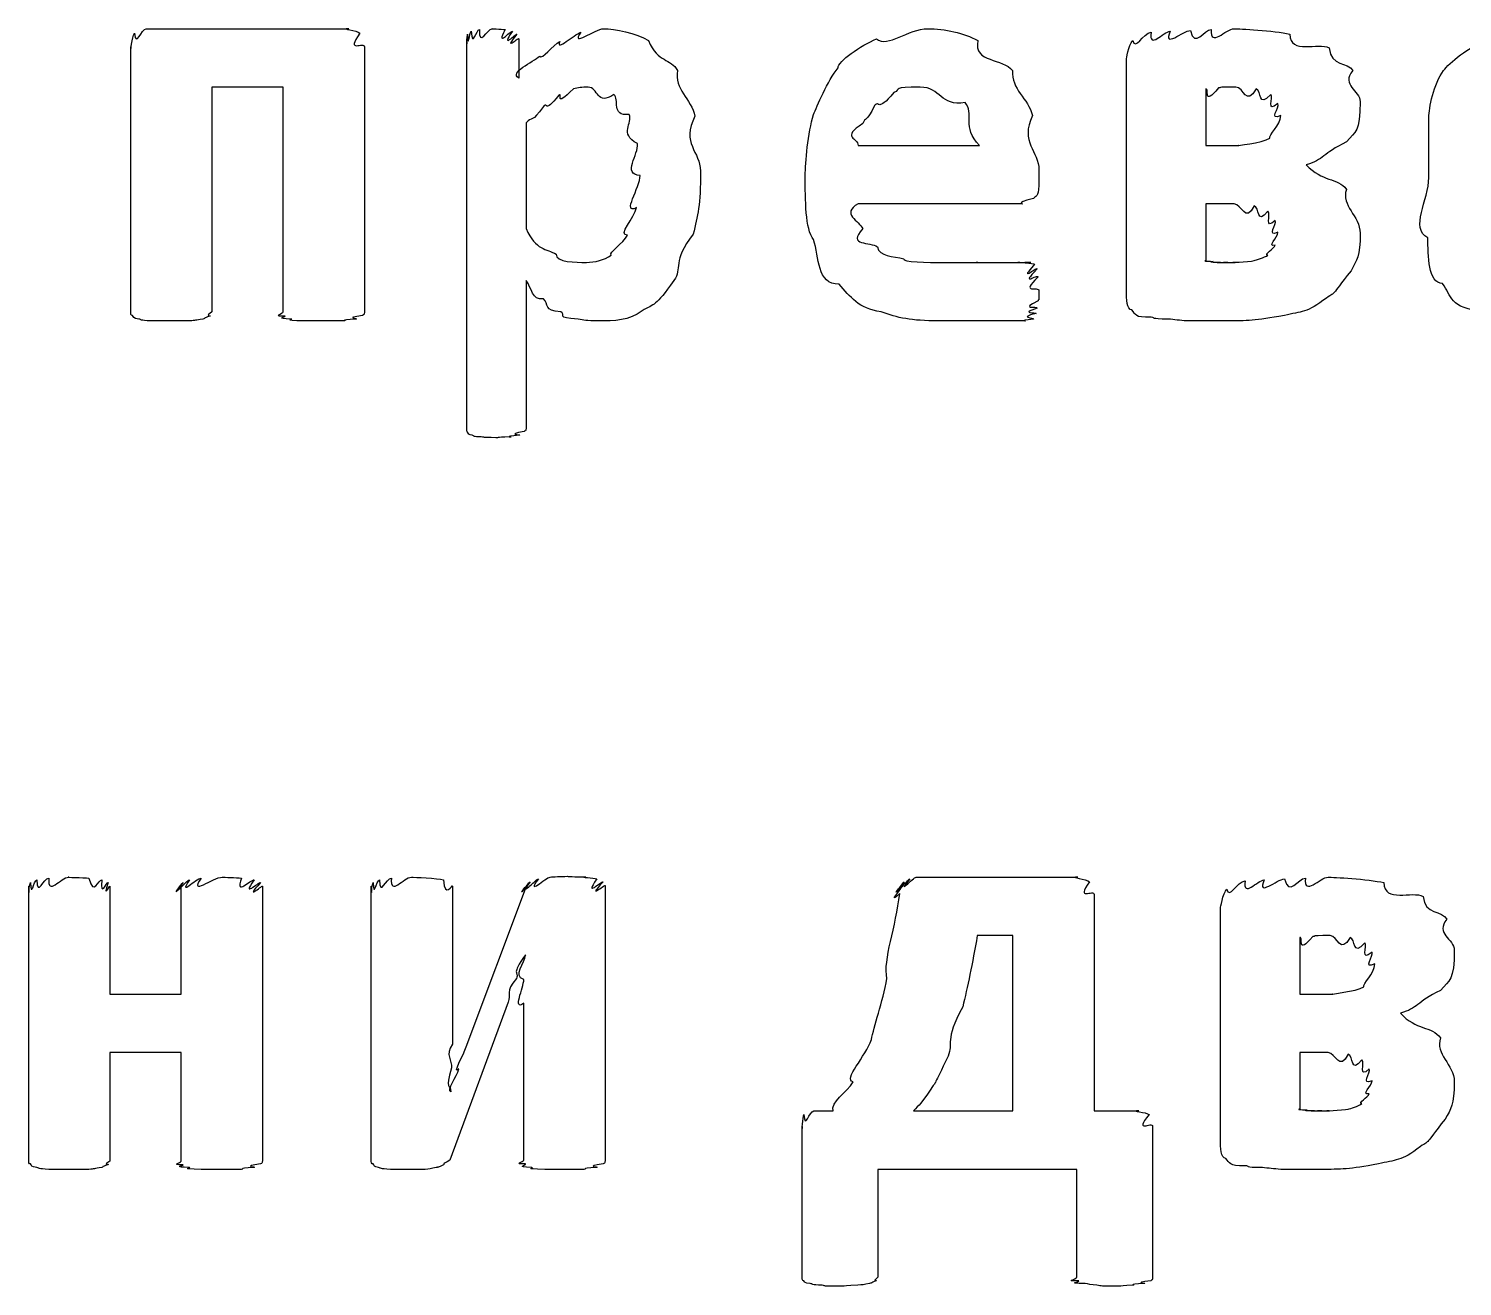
# Model space of a CAD drawing. Header units: millimetres. Extents: x 25 to 190, y 204 to 253.
# Drawn here: x 37.23 to 45.89, y 218.91 to 226.5 of the extents above; entities that cross this region are included whole.
import ezdxf

# ---------------------------------------------------------------- set-up
doc = ezdxf.new("R2010")
doc.units = ezdxf.units.MM
doc.layers.get('0').update_dxf_attribs({"linetype": 'CONTINUOUS'})

msp = doc.modelspace()

# ---------------------------------------------------------------- linework, layer by layer
at = {"color": 0}
for p, q in [((37.943, 226.504), (39.1664, 226.504)), ((39.8776, 224.095), (39.8776, 226.443)), ((40.192, 226.443), (40.192, 226.206)), ((37.8492, 224.795), (37.8492, 226.394)), ((39.2603, 226.394), (39.2603, 224.795)), ((43.8602, 224.922), (43.8602, 226.322)), ((38.7696, 226.151), (38.3399, 226.151)), ((38.3399, 226.151), (38.3399, 224.795)), ((38.7696, 224.795), (38.7696, 226.151)), ((44.3399, 226.14), (44.3399, 225.799)), ((44.7918, 225.98), (44.7918, 225.98)), ((40.2361, 225.936), (40.2361, 225.297)), ((42.2409, 225.799), (42.974, 225.799)), ((44.3399, 225.799), (44.5382, 225.799)), ((41.2888, 225.644), (41.2888, 225.644)), ((43.3324, 225.65), (43.3324, 225.589)), ((40.925, 225.617), (40.925, 225.617)), ((43.2276, 225.446), (42.2409, 225.446)), ((44.5107, 225.446), (44.3399, 225.446)), ((44.3399, 225.446), (44.3399, 225.104)), ((44.7753, 225.275), (44.7753, 225.275)), ((45.2713, 225.269), (45.2713, 225.269)), ((40.2361, 224.983), (40.2361, 224.095)), ((37.2332, 219.673), (37.2332, 221.327)), ((37.7239, 221.327), (37.7239, 220.676)), ((38.1536, 220.676), (38.1536, 221.327)), ((38.6443, 221.327), (38.6443, 219.673)), ((39.3016, 219.673), (39.3016, 221.327)), ((39.7923, 221.327), (39.7923, 220.373)), ((39.8748, 220.357), (40.2389, 221.327)), ((40.7127, 221.332), (40.7127, 219.673)), ((42.5909, 221.382), (43.5666, 221.382)), ((43.6658, 221.277), (43.6658, 219.971)), ((44.4281, 219.8), (44.4281, 221.2)), ((43.1754, 221.029), (42.9602, 221.029)), ((43.1754, 219.971), (43.1754, 221.029)), ((44.9076, 221.018), (44.9076, 220.676)), ((45.3595, 220.858), (45.3595, 220.858)), ((37.7239, 220.676), (38.1536, 220.676)), ((40.1285, 220.627), (39.7757, 219.673)), ((40.2223, 219.673), (40.2223, 220.621)), ((44.9076, 220.676), (45.1058, 220.676)), ((38.1536, 220.323), (37.7239, 220.323)), ((37.7239, 220.323), (37.7239, 219.668)), ((38.1536, 219.668), (38.1536, 220.323)), ((45.0783, 220.323), (44.9076, 220.323)), ((44.9076, 220.323), (44.9076, 219.982)), ((45.3429, 220.153), (45.3429, 220.153)), ((45.8392, 220.147), (45.8392, 220.147)), ((41.9735, 219.971), (42.0896, 219.971)), ((42.5746, 219.971), (43.1754, 219.971)), ((43.6658, 219.971), (43.936, 219.971)), ((41.9019, 218.973), (41.9019, 219.877)), ((44.0186, 219.877), (44.0186, 218.973)), ((43.561, 219.618), (42.3594, 219.618)), ((42.3594, 219.618), (42.3594, 218.967)), ((43.561, 218.967), (43.561, 219.618))]:
    msp.add_line(p, q, dxfattribs=at)
for points in [[(37.8714, 226.476), (37.8823, 226.386), (37.9127, 226.504), (37.943, 226.504)], [(39.1664, 226.504), (39.1086, 226.504), (39.2176, 226.494), (39.2328, 226.476)], [(39.9052, 226.488), (39.9108, 226.383), (39.9355, 226.499), (39.9549, 226.499)], [(39.9549, 226.499), (39.9507, 226.386), (40.0018, 226.504), (40.0322, 226.504)], [(40.0322, 226.504), (40.0128, 226.504), (40.09, 226.501), (40.1091, 226.499)], [(40.1091, 226.499), (40.0498, 226.383), (40.1422, 226.494), (40.1532, 226.488)], [(40.5666, 226.482), (40.4978, 226.386), (40.6562, 226.504), (40.7046, 226.504)], [(40.7046, 226.504), (40.7705, 226.504), (40.9004, 226.479), (40.9744, 226.432)], [(42.3513, 226.443), (42.4173, 226.386), (42.5457, 226.504), (42.66, 226.504)], [(42.66, 226.504), (42.7662, 226.504), (42.8777, 226.479), (42.963, 226.432)], [(44.2461, 226.493), (44.275, 226.383), (44.3286, 226.499), (44.3727, 226.499)], [(44.3727, 226.499), (44.3632, 226.386), (44.4623, 226.504), (44.5107, 226.504)], [(44.5107, 226.504), (44.5396, 226.504), (44.7506, 226.493), (44.8469, 226.471)], [(37.8492, 226.394), (37.8492, 226.35), (37.8562, 226.457), (37.8714, 226.476)], [(39.2328, 226.476), (39.1418, 226.35), (39.2603, 226.43), (39.2603, 226.394)], [(39.8776, 226.443), (39.8776, 226.361), (39.8791, 226.467), (39.8833, 226.471)], [(39.8833, 226.471), (39.8847, 226.372), (39.8942, 226.483), (39.9052, 226.488)], [(40.1532, 226.488), (40.0763, 226.372), (40.1768, 226.478), (40.1807, 226.471)], [(40.1807, 226.471), (40.0872, 226.357), (40.192, 226.454), (40.192, 226.443)], [(40.3186, 226.339), (40.3296, 226.313), (40.3987, 226.405), (40.44, 226.427)], [(40.44, 226.427), (40.4139, 226.361), (40.5253, 226.471), (40.5666, 226.482)], [(40.9744, 226.432), (41.0351, 226.295), (41.1067, 226.328), (41.1508, 226.251)], [(42.1199, 226.267), (42.1157, 226.306), (42.2589, 226.402), (42.3513, 226.443)], [(42.963, 226.432), (42.9355, 226.295), (43.1176, 226.328), (43.1726, 226.251)], [(43.8602, 226.322), (43.8602, 226.313), (43.8725, 226.406), (43.899, 226.432)], [(43.899, 226.432), (43.9113, 226.368), (43.9607, 226.478), (44.009, 226.482)], [(44.009, 226.482), (43.9953, 226.374), (44.0835, 226.488), (44.1247, 226.488)], [(44.1247, 226.488), (44.0764, 226.379), (44.2048, 226.493), (44.2461, 226.493)], [(44.8469, 226.471), (44.8483, 226.345), (45.0204, 226.424), (45.0839, 226.388)], [(45.7743, 226.251), (45.8075, 226.297), (45.926, 226.394), (46.0446, 226.438)], [(40.192, 226.206), (40.1313, 226.24), (40.2773, 226.301), (40.3186, 226.339)], [(45.0839, 226.388), (45.0949, 226.272), (45.1968, 226.306), (45.2272, 226.251)], [(41.1508, 226.251), (41.1261, 226.14), (41.2337, 226.081), (41.2556, 225.975)], [(41.971, 225.986), (41.9901, 226.033), (42.0564, 226.19), (42.1199, 226.267)], [(43.1726, 226.251), (43.1631, 226.14), (43.2675, 226.082), (43.2939, 225.98)], [(45.2272, 226.251), (45.1527, 226.162), (45.2713, 226.132), (45.2713, 226.063)], [(45.6861, 225.969), (45.6861, 226.022), (45.7151, 226.173), (45.7743, 226.251)], [(40.4343, 226.102), (40.3366, 225.986), (40.3737, 226.065), (40.3408, 226.035)], [(40.5225, 226.14), (40.3959, 226.019), (40.4633, 226.12), (40.4343, 226.102)], [(40.6107, 226.151), (40.5723, 226.151), (40.5515, 226.147), (40.5225, 226.14)], [(40.7652, 226.107), (40.6633, 226.033), (40.6728, 226.151), (40.6107, 226.151)], [(40.8587, 225.986), (40.7444, 225.975), (40.8051, 226.077), (40.7652, 226.107)], [(42.4561, 226.118), (42.3513, 225.993), (42.3732, 226.074), (42.3404, 226.041)], [(42.6159, 226.151), (42.4423, 226.151), (42.5027, 226.14), (42.4561, 226.118)], [(42.8858, 226.058), (42.7397, 226.033), (42.7373, 226.151), (42.6159, 226.151)], [(44.4168, 226.146), (44.3191, 226.03), (44.3618, 226.143), (44.3399, 226.14)], [(44.5216, 226.151), (44.3812, 226.151), (44.45, 226.149), (44.4168, 226.146)], [(44.643, 226.14), (44.5837, 226.033), (44.5685, 226.151), (44.5216, 226.151)], [(44.7312, 226.107), (44.6539, 226.019), (44.6786, 226.132), (44.643, 226.14)], [(44.7753, 226.052), (44.698, 225.989), (44.753, 226.092), (44.7312, 226.107)], [(40.3408, 226.035), (40.2703, 225.931), (40.2717, 225.976), (40.2361, 225.936)], [(40.9085, 225.81), (40.7928, 225.872), (40.8838, 225.933), (40.8587, 225.986)], [(41.9213, 225.617), (41.9213, 225.695), (41.9379, 225.875), (41.971, 225.986)], [(42.3404, 226.041), (42.2878, 225.931), (42.2864, 225.975), (42.2684, 225.931)], [(42.974, 225.799), (42.8611, 225.909), (42.9479, 225.994), (42.8858, 226.058)], [(43.2939, 225.98), (43.2139, 225.816), (43.3324, 225.767), (43.3324, 225.65)], [(44.7918, 225.98), (44.716, 225.945), (44.7862, 226.03), (44.7753, 226.052)], [(44.7255, 225.843), (44.716, 225.86), (44.7918, 225.921), (44.7918, 225.98)], [(45.2713, 226.063), (45.2713, 225.878), (45.2438, 225.887), (45.1887, 225.82)], [(41.2556, 225.975), (41.1702, 225.812), (41.2888, 225.761), (41.2888, 225.644)], [(42.2684, 225.931), (42.1337, 225.845), (42.2409, 225.845), (42.2409, 225.799)], [(45.6861, 225.606), (45.6861, 225.684), (45.6861, 225.859), (45.6861, 225.969)], [(40.925, 225.617), (40.8107, 225.625), (40.9194, 225.746), (40.9085, 225.81)], [(44.5382, 225.799), (44.5107, 225.799), (44.6814, 225.812), (44.7255, 225.843)], [(45.1887, 225.82), (45.0427, 225.75), (45.0522, 225.712), (44.946, 225.683)], [(41.2888, 225.644), (41.2888, 225.437), (41.2736, 225.377), (41.2447, 225.264)], [(44.946, 225.683), (45.0427, 225.578), (45.1337, 225.607), (45.1887, 225.534)], [(40.9028, 225.424), (40.8107, 225.375), (40.925, 225.55), (40.925, 225.617)], [(41.971, 225.231), (41.9213, 225.294), (41.9213, 225.469), (41.9213, 225.617)], [(43.3324, 225.589), (43.3324, 225.49), (43.3215, 225.501), (43.2992, 225.479)], [(45.6805, 225.242), (45.5676, 225.298), (45.6861, 225.469), (45.6861, 225.606)], [(43.2992, 225.479), (43.1698, 225.446), (43.2523, 225.446), (43.2276, 225.446)], [(45.1887, 225.534), (45.1527, 225.435), (45.2713, 225.375), (45.2713, 225.269)], [(40.8478, 225.258), (40.7843, 225.254), (40.8919, 225.364), (40.9028, 225.424)], [(42.2409, 225.446), (42.1337, 225.39), (42.2494, 225.341), (42.2684, 225.297)], [(44.632, 225.435), (44.5766, 225.327), (44.5576, 225.446), (44.5107, 225.446)], [(44.7146, 225.402), (44.643, 225.314), (44.6648, 225.426), (44.632, 225.435)], [(44.7587, 225.346), (44.6871, 225.283), (44.7368, 225.387), (44.7146, 225.402)], [(40.2361, 225.297), (40.2967, 225.162), (40.3585, 225.178), (40.4178, 225.142)], [(42.2684, 225.297), (42.1707, 225.188), (42.3153, 225.22), (42.3566, 225.187)], [(44.7753, 225.275), (44.7051, 225.243), (44.7696, 225.327), (44.7587, 225.346)], [(40.7487, 225.137), (40.7335, 225.151), (40.8217, 225.206), (40.8478, 225.258)], [(41.2447, 225.264), (41.1152, 225.095), (41.1798, 225.06), (41.1289, 224.983)], [(42.1252, 224.961), (41.9901, 224.961), (42.0067, 225.123), (41.971, 225.231)], [(44.7587, 225.197), (44.7051, 225.184), (44.7753, 225.244), (44.7753, 225.275)], [(45.2713, 225.269), (45.2713, 225.126), (45.2519, 225.109), (45.2162, 225.043)], [(45.7687, 224.966), (45.6819, 224.967), (45.6805, 225.134), (45.6805, 225.242)], [(40.4178, 225.142), (40.4139, 225.093), (40.5363, 225.093), (40.5998, 225.093)], [(40.5998, 225.093), (40.652, 225.093), (40.7074, 225.107), (40.7487, 225.137)], [(42.3566, 225.187), (42.3693, 225.126), (42.4505, 225.133), (42.5168, 225.115)], [(42.5168, 225.115), (42.5016, 225.093), (42.6628, 225.093), (42.7591, 225.093)], [(44.632, 225.104), (44.643, 225.107), (44.6927, 225.122), (44.7146, 225.137)], [(44.7146, 225.137), (44.6871, 225.14), (44.7506, 225.176), (44.7587, 225.197)], [(42.7591, 225.093), (42.7923, 225.093), (42.9038, 225.093), (42.963, 225.093)], [(42.963, 225.093), (42.9094, 225.093), (43.0706, 225.093), (43.1119, 225.093)], [(43.1119, 225.093), (43.1119, 225.093), (43.1906, 225.093), (43.2167, 225.093)], [(43.2167, 225.093), (43.1669, 225.093), (43.2675, 225.093), (43.2827, 225.093)], [(43.2827, 225.093), (43.192, 225.093), (43.3006, 225.089), (43.3049, 225.082)], [(43.3049, 225.082), (43.2029, 224.963), (43.3172, 225.068), (43.3215, 225.054)], [(43.3215, 225.054), (43.211, 224.939), (43.3268, 225.027), (43.3268, 225.005)], [(44.3399, 225.104), (44.3121, 225.1), (44.3689, 225.101), (44.384, 225.098)], [(44.384, 225.098), (44.341, 225.095), (44.413, 225.095), (44.4281, 225.093)], [(44.4281, 225.093), (44.3699, 225.093), (44.4571, 225.093), (44.4722, 225.093)], [(44.4722, 225.093), (44.4003, 225.093), (44.5012, 225.093), (44.5163, 225.093)], [(44.5163, 225.093), (44.4581, 225.093), (44.5989, 225.095), (44.632, 225.104)], [(45.2162, 225.043), (45.0839, 224.875), (45.1337, 224.922), (45.0674, 224.878)], [(40.3408, 224.873), (40.2703, 224.861), (40.2717, 224.941), (40.2361, 224.983)], [(41.1289, 224.983), (41.0132, 224.824), (41.0132, 224.845), (40.936, 224.801)], [(42.3788, 224.795), (42.2437, 224.813), (42.194, 224.886), (42.1252, 224.961)], [(43.3268, 225.005), (43.2139, 224.894), (43.3324, 224.955), (43.3324, 224.922)], [(46.028, 224.795), (45.799, 224.817), (45.8265, 224.892), (45.7687, 224.966)], [(40.4453, 224.795), (40.3408, 224.798), (40.3765, 224.842), (40.3408, 224.873)], [(43.3268, 224.861), (43.211, 224.806), (43.3243, 224.831), (43.3215, 224.817)], [(43.3324, 224.922), (43.3324, 224.839), (43.3296, 224.879), (43.3268, 224.861)], [(43.8933, 224.806), (43.8602, 224.809), (43.8602, 224.87), (43.8602, 224.922)], [(45.0674, 224.878), (44.9516, 224.787), (44.9157, 224.798), (44.8137, 224.773)], [(37.8601, 224.773), (37.8492, 224.769), (37.8492, 224.787), (37.8492, 224.795)], [(37.8989, 224.751), (37.8629, 224.754), (37.8672, 224.765), (37.8601, 224.773)], [(38.3286, 224.768), (38.2792, 224.754), (38.3067, 224.758), (38.2845, 224.751)], [(38.3399, 224.795), (38.293, 224.765), (38.3357, 224.774), (38.3286, 224.768)], [(38.7809, 224.768), (38.698, 224.765), (38.7696, 224.784), (38.7696, 224.795)], [(38.8193, 224.751), (38.7117, 224.754), (38.7876, 224.764), (38.7809, 224.768)], [(39.2494, 224.773), (39.128, 224.754), (39.2285, 224.758), (39.2105, 224.751)], [(39.2603, 224.795), (39.2603, 224.769), (39.2561, 224.78), (39.2494, 224.773)], [(40.55, 224.751), (40.4096, 224.758), (40.4813, 224.776), (40.4453, 224.795)], [(40.936, 224.801), (40.8587, 224.74), (40.7705, 224.74), (40.6714, 224.74)], [(42.726, 224.74), (42.5609, 224.74), (42.478, 224.758), (42.3788, 224.795)], [(43.3158, 224.784), (43.2001, 224.758), (43.3063, 224.762), (43.2992, 224.751)], [(43.3215, 224.817), (43.2072, 224.78), (43.3186, 224.795), (43.3158, 224.784)], [(44.009, 224.762), (43.9071, 224.758), (43.918, 224.78), (43.8933, 224.806)], [(44.8137, 224.773), (44.632, 224.74), (44.5961, 224.74), (44.4609, 224.74)], [(37.9705, 224.74), (37.9003, 224.743), (37.9166, 224.747), (37.8989, 224.751)], [(38.0919, 224.74), (37.9621, 224.74), (38.0037, 224.74), (37.9705, 224.74)], [(38.2076, 224.74), (38.1758, 224.74), (38.1385, 224.74), (38.0919, 224.74)], [(38.2845, 224.751), (38.2379, 224.743), (38.2404, 224.743), (38.2076, 224.74)], [(38.8966, 224.74), (38.7491, 224.743), (38.8373, 224.747), (38.8193, 224.751)], [(39.0179, 224.74), (38.9322, 224.74), (38.9297, 224.74), (38.8966, 224.74)], [(39.1336, 224.74), (39.0289, 224.74), (39.0645, 224.74), (39.0179, 224.74)], [(39.2105, 224.751), (39.091, 224.743), (39.1664, 224.743), (39.1336, 224.74)], [(40.6714, 224.74), (40.597, 224.74), (40.586, 224.743), (40.55, 224.751)], [(42.9412, 224.74), (42.7701, 224.74), (42.8032, 224.74), (42.726, 224.74)], [(43.1176, 224.74), (43.0195, 224.74), (43.0071, 224.74), (42.9412, 224.74)], [(43.2442, 224.74), (43.1228, 224.74), (43.1684, 224.74), (43.1176, 224.74)], [(43.2992, 224.751), (43.1892, 224.74), (43.2774, 224.74), (43.2442, 224.74)], [(44.1138, 224.751), (43.9953, 224.751), (44.045, 224.758), (44.009, 224.762)], [(44.2239, 224.74), (44.1826, 224.743), (44.1494, 224.747), (44.1138, 224.751)], [(44.3399, 224.74), (44.2599, 224.74), (44.2641, 224.74), (44.2239, 224.74)], [(44.4609, 224.74), (44.3371, 224.74), (44.3798, 224.74), (44.3399, 224.74)], [(39.8833, 224.068), (39.8776, 224.065), (39.8776, 224.084), (39.8776, 224.095)], [(40.2361, 224.095), (40.2332, 224.068), (40.2318, 224.081), (40.2248, 224.073)], [(39.9108, 224.051), (39.8886, 224.05), (39.89, 224.061), (39.8833, 224.068)], [(39.9658, 224.04), (39.9136, 224.039), (39.9246, 224.044), (39.9108, 224.051)], [(40.054, 224.035), (39.9616, 224.035), (39.9905, 224.037), (39.9658, 224.04)], [(40.1422, 224.04), (40.0322, 224.035), (40.09, 224.035), (40.054, 224.035)], [(40.1973, 224.051), (40.0787, 224.039), (40.1669, 224.04), (40.1422, 224.04)], [(40.2248, 224.073), (40.1052, 224.05), (40.211, 224.055), (40.1973, 224.051)], [(37.2332, 221.327), (37.2332, 221.234), (37.236, 221.341), (37.2442, 221.349)], [(37.2442, 221.349), (37.247, 221.25), (37.2636, 221.361), (37.283, 221.365)], [(37.283, 221.365), (37.2844, 221.26), (37.3242, 221.376), (37.3546, 221.376)], [(37.3546, 221.376), (37.3461, 221.263), (37.4276, 221.382), (37.4756, 221.382)], [(37.4756, 221.382), (37.4456, 221.382), (37.5666, 221.379), (37.5969, 221.376)], [(37.5969, 221.376), (37.6259, 221.26), (37.6548, 221.372), (37.6742, 221.365)], [(37.6742, 221.365), (37.6633, 221.25), (37.7045, 221.356), (37.7127, 221.349)], [(37.7127, 221.349), (37.677, 221.239), (37.7239, 221.338), (37.7239, 221.327)], [(38.1536, 221.327), (38.082, 221.239), (38.1564, 221.345), (38.1649, 221.349)], [(38.1649, 221.349), (38.0958, 221.25), (38.184, 221.361), (38.2034, 221.365)], [(38.2034, 221.365), (38.1332, 221.26), (38.2446, 221.376), (38.275, 221.376)], [(38.275, 221.376), (38.1952, 221.263), (38.3494, 221.382), (38.4016, 221.382)], [(38.4016, 221.382), (38.4129, 221.382), (38.4873, 221.379), (38.5177, 221.376)], [(38.5177, 221.376), (38.475, 221.26), (38.5755, 221.372), (38.5946, 221.365)], [(38.5946, 221.365), (38.512, 221.25), (38.6249, 221.356), (38.6334, 221.349)], [(38.6334, 221.349), (38.5258, 221.234), (38.6443, 221.333), (38.6443, 221.327)], [(39.3016, 221.327), (39.3016, 221.234), (39.3044, 221.341), (39.3129, 221.349)], [(39.3129, 221.349), (39.3153, 221.25), (39.3319, 221.361), (39.3513, 221.365)], [(39.3513, 221.365), (39.3527, 221.26), (39.3926, 221.376), (39.4229, 221.376)], [(39.4229, 221.376), (39.4148, 221.263), (39.4959, 221.382), (39.5443, 221.382)], [(39.5443, 221.382), (39.558, 221.382), (39.7041, 221.376), (39.7372, 221.365)], [(39.7372, 221.365), (39.7454, 221.245), (39.7923, 221.345), (39.7923, 221.327)], [(40.2389, 221.327), (40.1645, 221.239), (40.2498, 221.346), (40.2608, 221.354)], [(40.2608, 221.354), (40.1906, 221.252), (40.2911, 221.367), (40.3105, 221.371)], [(40.3105, 221.371), (40.2304, 221.263), (40.356, 221.382), (40.3821, 221.382)], [(40.3821, 221.382), (40.4001, 221.385), (40.4428, 221.387), (40.4869, 221.387)], [(40.4869, 221.387), (40.4883, 221.385), (40.5666, 221.385), (40.597, 221.382)], [(40.597, 221.382), (40.5476, 221.382), (40.6481, 221.378), (40.6633, 221.371)], [(40.6633, 221.371), (40.5804, 221.252), (40.6936, 221.361), (40.7017, 221.354)], [(40.7017, 221.354), (40.5941, 221.239), (40.7127, 221.339), (40.7127, 221.332)], [(42.4917, 221.283), (42.4159, 221.212), (42.4988, 221.31), (42.5027, 221.321)], [(42.5027, 221.321), (42.4229, 221.239), (42.5111, 221.346), (42.5192, 221.354)], [(42.5192, 221.354), (42.4423, 221.252), (42.5415, 221.367), (42.5524, 221.371)], [(42.5524, 221.371), (42.4642, 221.263), (42.576, 221.382), (42.5909, 221.382)], [(43.5666, 221.382), (43.5116, 221.382), (43.6192, 221.372), (43.6383, 221.354)], [(43.6383, 221.354), (43.5472, 221.23), (43.6658, 221.313), (43.6658, 221.277)], [(44.4281, 221.2), (44.4281, 221.19), (44.4405, 221.284), (44.4666, 221.31)], [(44.4666, 221.31), (44.4789, 221.245), (44.5287, 221.356), (44.5766, 221.36)], [(44.5766, 221.36), (44.5629, 221.252), (44.6511, 221.365), (44.6927, 221.365)], [(44.6927, 221.365), (44.6444, 221.257), (44.7724, 221.371), (44.8137, 221.371)], [(44.8137, 221.371), (44.8426, 221.26), (44.8966, 221.376), (44.9407, 221.376)], [(44.9407, 221.376), (44.9308, 221.263), (45.0303, 221.382), (45.0783, 221.382)], [(45.0783, 221.382), (45.1072, 221.382), (45.3182, 221.371), (45.4145, 221.349)], [(45.4145, 221.349), (45.4159, 221.223), (45.5884, 221.302), (45.6516, 221.266)], [(42.4145, 220.77), (42.3898, 220.882), (42.4699, 221.084), (42.4917, 221.283)], [(45.6516, 221.266), (45.6629, 221.15), (45.7648, 221.184), (45.7951, 221.128)], [(45.7951, 221.128), (45.7207, 221.04), (45.8392, 221.01), (45.8392, 220.941)], [(42.9602, 221.029), (42.9299, 220.86), (42.901, 220.716), (42.872, 220.599)], [(44.9848, 221.023), (44.8867, 220.908), (44.9294, 221.021), (44.9076, 221.018)], [(45.0896, 221.029), (44.9488, 221.029), (45.0176, 221.026), (44.9848, 221.023)], [(45.2106, 221.018), (45.1513, 220.911), (45.1362, 221.029), (45.0896, 221.029)], [(45.2988, 220.985), (45.2219, 220.897), (45.2466, 221.01), (45.2106, 221.018)], [(45.3429, 220.93), (45.266, 220.866), (45.321, 220.97), (45.2988, 220.985)], [(40.2332, 220.913), (40.1394, 220.787), (40.1959, 220.817), (40.1782, 220.77)], [(40.2223, 220.764), (40.1532, 220.787), (40.229, 220.865), (40.2332, 220.913)], [(45.3595, 220.858), (45.2836, 220.822), (45.3542, 220.908), (45.3429, 220.93)], [(45.8392, 220.941), (45.8392, 220.756), (45.8114, 220.764), (45.7563, 220.698)], [(45.2935, 220.72), (45.2836, 220.738), (45.3595, 220.799), (45.3595, 220.858)], [(40.1782, 220.77), (40.1066, 220.69), (40.1465, 220.673), (40.1285, 220.627)], [(40.2223, 220.621), (40.1507, 220.569), (40.2223, 220.716), (40.2223, 220.764)], [(42.321, 220.401), (42.3347, 220.478), (42.3884, 220.627), (42.4145, 220.77)], [(45.1058, 220.676), (45.0783, 220.676), (45.2494, 220.69), (45.2935, 220.72)], [(45.7563, 220.698), (45.6103, 220.628), (45.6198, 220.589), (45.514, 220.561)], [(42.872, 220.599), (42.7577, 220.39), (42.817, 220.381), (42.7838, 220.302)], [(45.514, 220.561), (45.6103, 220.456), (45.7013, 220.485), (45.7563, 220.412)], [(39.7923, 220.373), (39.7454, 220.308), (39.7895, 220.277), (39.7866, 220.23)], [(39.8307, 220.224), (39.7866, 220.183), (39.8597, 220.313), (39.8748, 220.357)], [(42.2106, 220.147), (42.1474, 220.158), (42.2878, 220.302), (42.321, 220.401)], [(45.7563, 220.412), (45.7207, 220.313), (45.8392, 220.253), (45.8392, 220.147)], [(42.7838, 220.302), (42.6918, 220.11), (42.715, 220.154), (42.6791, 220.103)], [(45.1997, 220.313), (45.1446, 220.205), (45.1252, 220.323), (45.0783, 220.323)], [(45.2822, 220.279), (45.2106, 220.191), (45.2328, 220.304), (45.1997, 220.313)], [(45.3263, 220.224), (45.2547, 220.161), (45.3044, 220.264), (45.2822, 220.279)], [(39.7866, 220.23), (39.7425, 220.095), (39.7838, 220.133), (39.7813, 220.086)], [(39.7813, 220.086), (39.7563, 220.095), (39.8156, 220.18), (39.8307, 220.224)], [(45.3429, 220.153), (45.2727, 220.121), (45.3376, 220.205), (45.3263, 220.224)], [(42.0896, 219.971), (42.0702, 220.022), (42.1735, 220.081), (42.2106, 220.147)], [(42.6791, 220.103), (42.6212, 220.011), (42.6103, 220.011), (42.5746, 219.971)], [(45.3263, 220.075), (45.2727, 220.062), (45.3429, 220.122), (45.3429, 220.153)], [(45.8392, 220.147), (45.8392, 220.004), (45.8198, 219.987), (45.7839, 219.921)], [(45.1997, 219.982), (45.2106, 219.984), (45.2603, 220), (45.2822, 220.015)], [(45.2822, 220.015), (45.2547, 220.018), (45.3182, 220.053), (45.3263, 220.075)], [(41.9019, 219.877), (41.9019, 219.827), (41.9047, 219.938), (41.9132, 219.949)], [(41.9132, 219.949), (41.9199, 219.852), (41.9435, 219.971), (41.9735, 219.971)], [(43.936, 219.971), (43.8753, 219.971), (43.9857, 219.963), (43.9967, 219.949)], [(43.9967, 219.949), (43.9, 219.827), (44.0186, 219.913), (44.0186, 219.877)], [(44.9076, 219.982), (44.88, 219.978), (44.9365, 219.979), (44.9516, 219.976)], [(44.9516, 219.976), (44.909, 219.974), (44.9806, 219.974), (44.9957, 219.971)], [(44.9957, 219.971), (44.9379, 219.971), (45.0247, 219.971), (45.0398, 219.971)], [(45.0398, 219.971), (44.9682, 219.971), (45.0688, 219.971), (45.0839, 219.971)], [(45.0839, 219.971), (45.0261, 219.971), (45.1665, 219.974), (45.1997, 219.982)], [(45.7839, 219.921), (45.6516, 219.753), (45.7013, 219.8), (45.635, 219.756)], [(44.4609, 219.684), (44.4281, 219.687), (44.4281, 219.747), (44.4281, 219.8)], [(45.635, 219.756), (45.5193, 219.665), (45.4836, 219.676), (45.3817, 219.651)], [(37.2442, 219.651), (37.2332, 219.647), (37.2332, 219.665), (37.2332, 219.673)], [(37.7239, 219.668), (37.677, 219.643), (37.7197, 219.653), (37.7127, 219.645)], [(38.1649, 219.645), (38.082, 219.643), (38.1536, 219.659), (38.1536, 219.668)], [(38.6443, 219.673), (38.6443, 219.647), (38.6401, 219.658), (38.6334, 219.651)], [(39.3129, 219.651), (39.3016, 219.647), (39.3016, 219.665), (39.3016, 219.673)], [(39.7757, 219.673), (39.7207, 219.643), (39.7482, 219.653), (39.7372, 219.645)], [(40.2332, 219.651), (40.1507, 219.647), (40.2223, 219.665), (40.2223, 219.673)], [(40.7127, 219.673), (40.7127, 219.647), (40.7088, 219.658), (40.7017, 219.651)], [(44.5766, 219.64), (44.4747, 219.636), (44.486, 219.658), (44.4609, 219.684)], [(37.283, 219.629), (37.247, 219.632), (37.2512, 219.643), (37.2442, 219.651)], [(37.3546, 219.618), (37.2844, 219.621), (37.3006, 219.625), (37.283, 219.629)], [(37.4756, 219.618), (37.3461, 219.618), (37.3874, 219.618), (37.3546, 219.618)], [(37.5969, 219.618), (37.5638, 219.618), (37.5267, 219.618), (37.4756, 219.618)], [(37.6742, 219.629), (37.6259, 219.621), (37.6301, 219.621), (37.5969, 219.618)], [(37.7127, 219.645), (37.6633, 219.632), (37.6922, 219.636), (37.6742, 219.629)], [(38.2034, 219.629), (38.0958, 219.632), (38.1716, 219.641), (38.1649, 219.645)], [(38.275, 219.618), (38.1332, 219.621), (38.2214, 219.625), (38.2034, 219.629)], [(38.4016, 219.618), (38.3134, 219.618), (38.3081, 219.618), (38.275, 219.618)], [(38.5177, 219.618), (38.4129, 219.618), (38.4485, 219.618), (38.4016, 219.618)], [(38.5946, 219.629), (38.475, 219.621), (38.5505, 219.621), (38.5177, 219.618)], [(38.6334, 219.651), (38.512, 219.632), (38.6126, 219.636), (38.5946, 219.629)], [(39.3457, 219.629), (39.3153, 219.632), (39.3196, 219.643), (39.3129, 219.651)], [(39.4173, 219.618), (39.3485, 219.621), (39.3637, 219.625), (39.3457, 219.629)], [(39.5277, 219.618), (39.4077, 219.618), (39.4462, 219.618), (39.4173, 219.618)], [(39.6268, 219.618), (39.4917, 219.618), (39.5676, 219.618), (39.5277, 219.618)], [(39.6931, 219.629), (39.6614, 219.621), (39.6515, 219.621), (39.6268, 219.618)], [(39.7372, 219.645), (39.6984, 219.629), (39.7108, 219.632), (39.6931, 219.629)], [(40.2717, 219.629), (40.1645, 219.632), (40.24, 219.643), (40.2332, 219.651)], [(40.349, 219.618), (40.2057, 219.621), (40.2939, 219.625), (40.2717, 219.629)], [(40.4703, 219.618), (40.3849, 219.618), (40.3821, 219.618), (40.349, 219.618)], [(40.586, 219.618), (40.4813, 219.618), (40.5172, 219.618), (40.4703, 219.618)], [(40.6633, 219.629), (40.5433, 219.621), (40.6192, 219.621), (40.586, 219.618)], [(40.7017, 219.651), (40.5804, 219.632), (40.6809, 219.636), (40.6633, 219.629)], [(44.6814, 219.629), (44.5629, 219.629), (44.6126, 219.636), (44.5766, 219.64)], [(44.7918, 219.618), (44.7506, 219.621), (44.7174, 219.625), (44.6814, 219.629)], [(44.9076, 219.618), (44.8275, 219.618), (44.8317, 219.618), (44.7918, 219.618)], [(45.0289, 219.618), (44.9047, 219.618), (44.9474, 219.618), (44.9076, 219.618)], [(45.3817, 219.651), (45.1997, 219.618), (45.1637, 219.618), (45.0289, 219.618)], [(41.9132, 218.946), (41.9019, 218.943), (41.9019, 218.962), (41.9019, 218.973)], [(44.0186, 218.973), (44.0186, 218.943), (44.0147, 218.954), (44.0076, 218.946)], [(41.9516, 218.929), (41.9156, 218.928), (41.9199, 218.938), (41.9132, 218.946)], [(42.0232, 218.918), (41.953, 218.921), (41.9696, 218.926), (41.9516, 218.929)], [(42.139, 218.912), (42.0123, 218.912), (42.0522, 218.915), (42.0232, 218.918)], [(42.2381, 218.918), (42.1005, 218.912), (42.1792, 218.912), (42.139, 218.912)], [(42.31, 218.929), (42.2727, 218.921), (42.2674, 218.922), (42.2381, 218.918)], [(42.3485, 218.946), (42.31, 218.928), (42.3277, 218.933), (42.31, 218.929)], [(42.3594, 218.967), (42.3238, 218.938), (42.3556, 218.95), (42.3485, 218.946)], [(43.5723, 218.946), (43.4785, 218.938), (43.561, 218.956), (43.561, 218.967)], [(43.6107, 218.929), (43.4922, 218.928), (43.579, 218.938), (43.5723, 218.946)], [(43.6824, 218.918), (43.6467, 218.921), (43.6287, 218.926), (43.6107, 218.929)], [(43.7871, 218.912), (43.706, 218.912), (43.7113, 218.915), (43.6824, 218.918)], [(43.8975, 218.918), (43.79, 218.912), (43.8312, 218.912), (43.7871, 218.912)], [(43.9692, 218.929), (43.8492, 218.921), (43.9265, 218.922), (43.8975, 218.918)], [(44.0076, 218.946), (43.8863, 218.928), (43.9872, 218.933), (43.9692, 218.929)]]:
    msp.add_open_spline(points, degree=3, dxfattribs=at)

doc.saveas('drawing.dxf')
